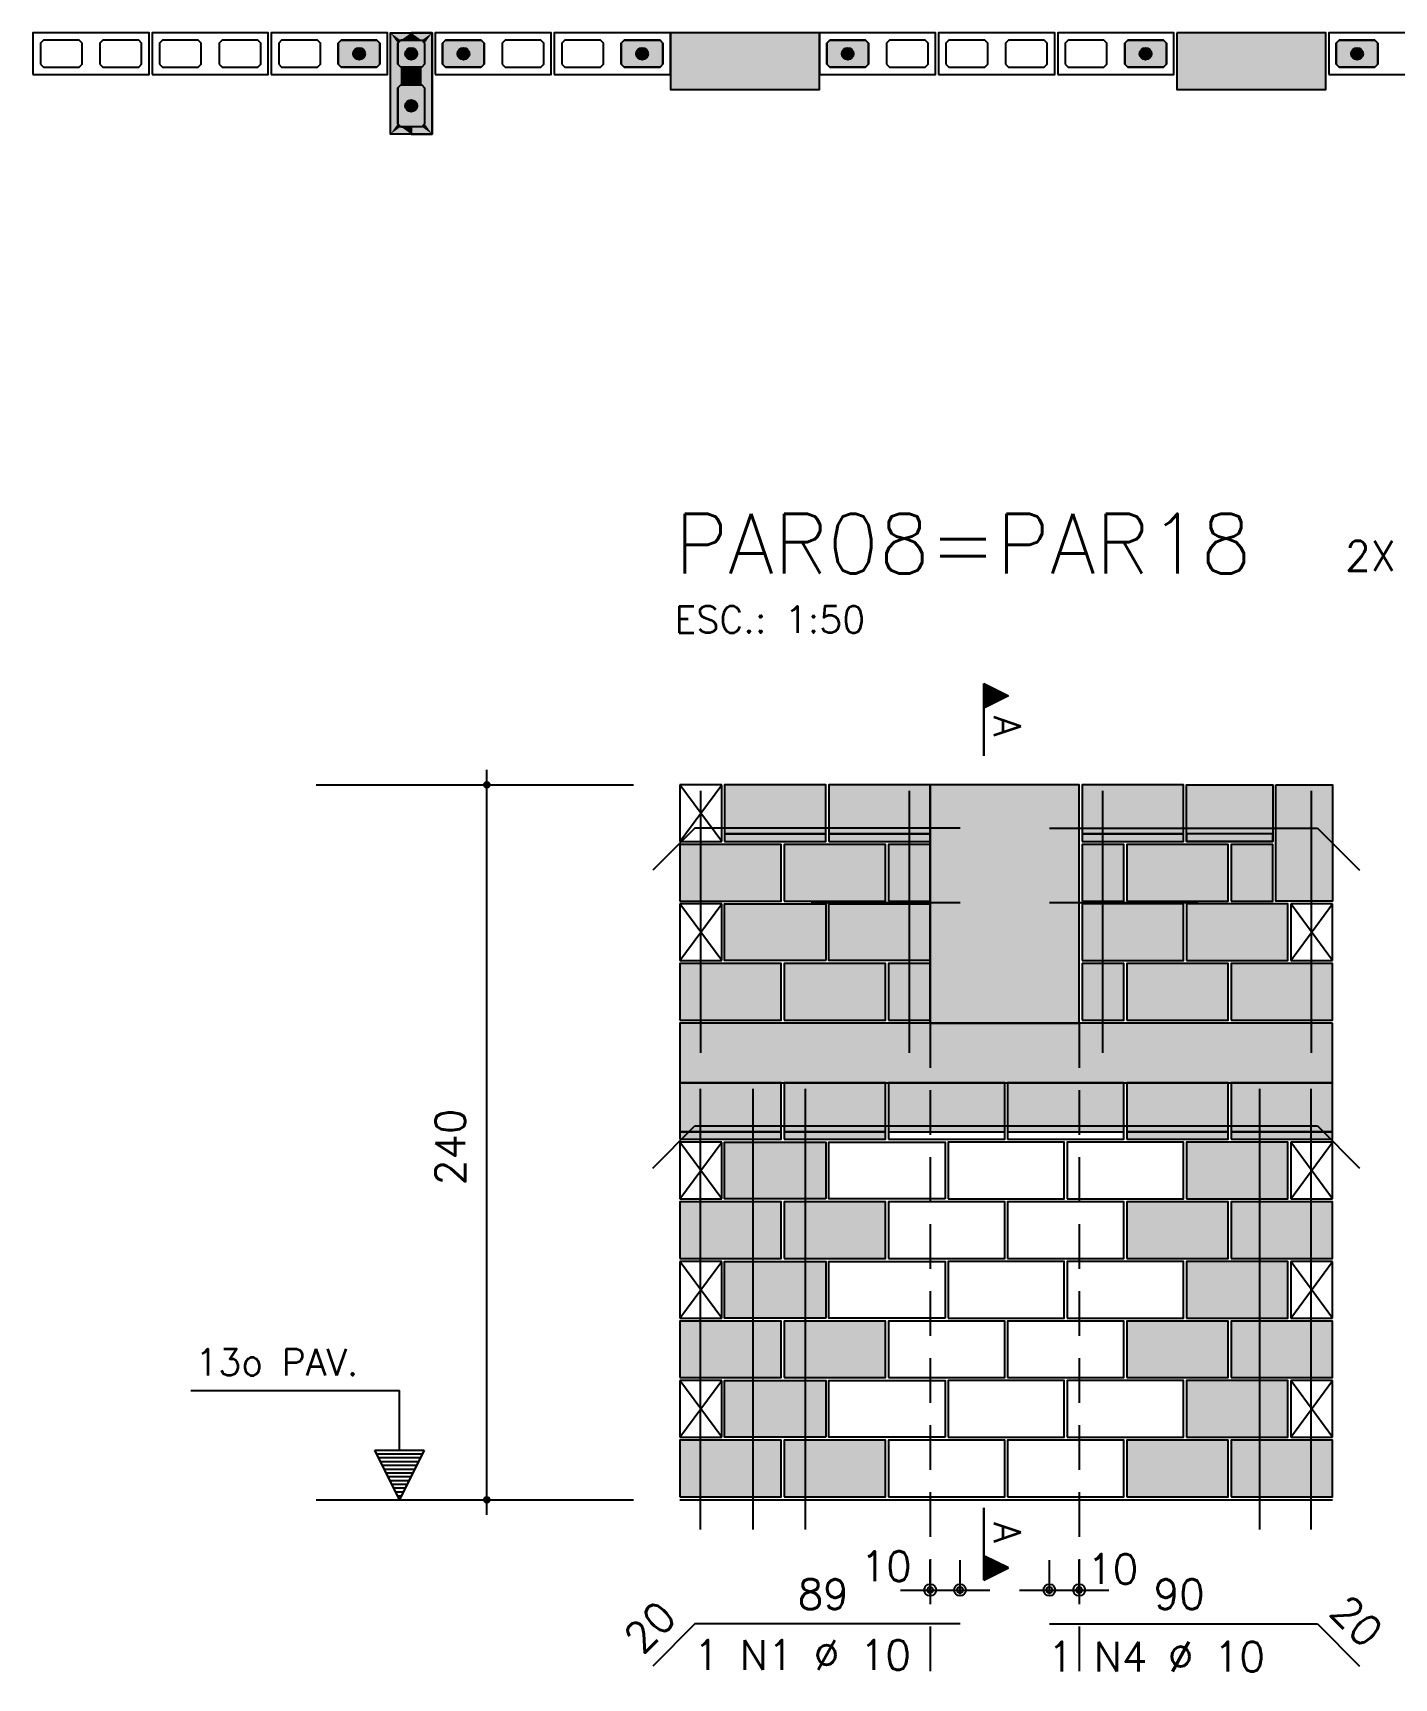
# Model space of a CAD drawing. Extents: x -1 to 122, y -1 to 61.
# Drawn here: x 45.57 to 54.71, y 30.89 to 41.94 of the extents above; entities that cross this region are included whole.
import ezdxf

# ---------------------------------------------------------------- set-up
doc = ezdxf.new("R2010")
doc.units = 0
doc.header["$MEASUREMENT"] = 0
doc.linetypes.add('ESTILO_TQS_0001', pattern=[0.45, 0.3, -0.15])
for name, color, linetype in [('PENA_01', 1, 'CONTINUOUS'), ('PENA_02', 2, 'CONTINUOUS'), ('PENA_03', 3, 'CONTINUOUS'), ('PENA_05', 5, 'CONTINUOUS'), ('PENA_06', 6, 'CONTINUOUS'), ('PENA_09', 254, 'CONTINUOUS'), ('PENA_11', 252, 'CONTINUOUS'), ('PENA_21', 100, 'CONTINUOUS'), ('PENA_27', 21, 'CONTINUOUS'), ('PENA_28', 135, 'CONTINUOUS')]:
    doc.layers.add(name, color=color, linetype=linetype)
doc.styles.get("Standard").update_dxf_attribs({"font": 'ROMANS.SHX'})

msp = doc.modelspace()

# ---------------------------------------------------------------- linework, layer by layer
at = {"layer": 'PENA_01', "linetype": 'Continuous'}
for p, q in [((47.476, 36.887), (49.607, 36.887)), ((50.219, 36.557), (50.899, 36.557)), ((50.919, 36.557), (51.599, 36.557)), ((52.619, 36.557), (53.299, 36.557)), ((49.919, 34.557), (50.599, 34.557)), ((50.619, 34.557), (51.299, 34.557)), ((51.319, 34.557), (52.099, 34.557)), ((52.119, 34.557), (52.899, 34.557)), ((52.919, 34.557), (53.599, 34.557)), ((53.619, 34.557), (54.299, 34.557)), ((47.476, 32.087), (49.607, 32.087)), ((51.599, 31.453), (51.599, 31.681)), ((51.799, 31.453), (51.799, 31.681)), ((52.399, 31.453), (52.399, 31.681)), ((52.599, 31.453), (52.599, 31.681)), ((51.399, 31.481), (51.999, 31.481)), ((52.199, 31.481), (52.799, 31.481))]:
    msp.add_line(p, q, dxfattribs=at)
at = {"layer": 'PENA_01', "linetype": 'ESTILO_TQS_0001'}
for p, q in [((51.599, 35.287), (51.599, 30.137)), ((52.599, 35.287), (52.599, 30.137))]:
    msp.add_line(p, q, dxfattribs=at)
at = {"layer": 'PENA_01', "linetype": 'Continuous'}
for points in [[(45.625, 41.726), (45.645, 41.706), (45.885, 41.706), (45.905, 41.726), (45.905, 41.866), (45.885, 41.886), (45.645, 41.886), (45.625, 41.866), (45.625, 41.726)], [(46.025, 41.726), (46.045, 41.706), (46.285, 41.706), (46.305, 41.726), (46.305, 41.866), (46.285, 41.886), (46.045, 41.886), (46.025, 41.866), (46.025, 41.726)], [(46.425, 41.726), (46.445, 41.706), (46.685, 41.706), (46.705, 41.726), (46.705, 41.866), (46.685, 41.886), (46.445, 41.886), (46.425, 41.866), (46.425, 41.726)], [(46.825, 41.726), (46.845, 41.706), (47.085, 41.706), (47.105, 41.726), (47.105, 41.866), (47.085, 41.886), (46.845, 41.886), (46.825, 41.866), (46.825, 41.726)], [(47.225, 41.726), (47.245, 41.706), (47.485, 41.706), (47.505, 41.726), (47.505, 41.866), (47.485, 41.886), (47.245, 41.886), (47.225, 41.866), (47.225, 41.726)], [(47.625, 41.726), (47.645, 41.706), (47.885, 41.706), (47.905, 41.726), (47.905, 41.866), (47.885, 41.886), (47.645, 41.886), (47.625, 41.866), (47.625, 41.726)], [(48.205, 41.866), (48.205, 41.726), (48.185, 41.706), (48.045, 41.706), (48.025, 41.726), (48.025, 41.866), (48.045, 41.886), (48.185, 41.886), (48.205, 41.866)], [(48.325, 41.726), (48.345, 41.706), (48.585, 41.706), (48.605, 41.726), (48.605, 41.866), (48.585, 41.886), (48.345, 41.886), (48.325, 41.866), (48.325, 41.726)], [(48.725, 41.726), (48.745, 41.706), (48.985, 41.706), (49.005, 41.726), (49.005, 41.866), (48.985, 41.886), (48.745, 41.886), (48.725, 41.866), (48.725, 41.726)], [(49.125, 41.726), (49.145, 41.706), (49.385, 41.706), (49.405, 41.726), (49.405, 41.866), (49.385, 41.886), (49.145, 41.886), (49.125, 41.866), (49.125, 41.726)], [(49.525, 41.726), (49.545, 41.706), (49.785, 41.706), (49.805, 41.726), (49.805, 41.866), (49.785, 41.886), (49.545, 41.886), (49.525, 41.866), (49.525, 41.726)], [(50.905, 41.726), (50.925, 41.706), (51.165, 41.706), (51.185, 41.726), (51.185, 41.866), (51.165, 41.886), (50.925, 41.886), (50.905, 41.866), (50.905, 41.726)], [(51.305, 41.726), (51.325, 41.706), (51.565, 41.706), (51.585, 41.726), (51.585, 41.866), (51.565, 41.886), (51.325, 41.886), (51.305, 41.866), (51.305, 41.726)], [(51.705, 41.726), (51.725, 41.706), (51.965, 41.706), (51.985, 41.726), (51.985, 41.866), (51.965, 41.886), (51.725, 41.886), (51.705, 41.866), (51.705, 41.726)], [(52.105, 41.726), (52.125, 41.706), (52.365, 41.706), (52.385, 41.726), (52.385, 41.866), (52.365, 41.886), (52.125, 41.886), (52.105, 41.866), (52.105, 41.726)], [(52.505, 41.726), (52.525, 41.706), (52.765, 41.706), (52.785, 41.726), (52.785, 41.866), (52.765, 41.886), (52.525, 41.886), (52.505, 41.866), (52.505, 41.726)], [(52.905, 41.726), (52.925, 41.706), (53.165, 41.706), (53.185, 41.726), (53.185, 41.866), (53.165, 41.886), (52.925, 41.886), (52.905, 41.866), (52.905, 41.726)], [(54.325, 41.726), (54.345, 41.706), (54.585, 41.706), (54.605, 41.726), (54.605, 41.866), (54.585, 41.886), (54.345, 41.886), (54.325, 41.866), (54.325, 41.726)], [(48.205, 41.566), (48.205, 41.326), (48.185, 41.306), (48.045, 41.306), (48.025, 41.326), (48.025, 41.566), (48.045, 41.586), (48.185, 41.586), (48.205, 41.566)]]:
    msp.add_lwpolyline(points, dxfattribs=at)
at = {"layer": 'PENA_02', "linetype": 'Continuous'}
for p, q in [((50.199, 36.887), (49.919, 36.887)), ((49.919, 36.887), (49.919, 36.507)), ((50.199, 36.507), (50.199, 36.887)), ((51.599, 35.287), (51.599, 36.887)), ((52.599, 35.287), (52.599, 36.887)), ((49.919, 36.507), (50.199, 36.507)), ((50.199, 36.087), (49.919, 36.087)), ((49.919, 36.087), (49.919, 35.707)), ((50.199, 35.707), (50.199, 36.087)), ((54.299, 36.087), (54.019, 36.087)), ((54.019, 36.087), (54.019, 35.707)), ((54.299, 35.707), (54.299, 36.087)), ((49.919, 35.707), (50.199, 35.707)), ((54.019, 35.707), (54.299, 35.707)), ((50.199, 34.487), (49.919, 34.487)), ((49.919, 34.487), (49.919, 34.107)), ((50.199, 34.107), (50.199, 34.487)), ((54.299, 34.487), (54.019, 34.487)), ((54.019, 34.487), (54.019, 34.107)), ((54.299, 34.107), (54.299, 34.487)), ((49.919, 34.107), (50.199, 34.107)), ((54.019, 34.107), (54.299, 34.107)), ((50.199, 33.687), (49.919, 33.687)), ((49.919, 33.687), (49.919, 33.307)), ((50.199, 33.307), (50.199, 33.687)), ((54.299, 33.687), (54.019, 33.687)), ((54.019, 33.687), (54.019, 33.307)), ((54.299, 33.307), (54.299, 33.687)), ((49.919, 33.307), (50.199, 33.307)), ((54.019, 33.307), (54.299, 33.307)), ((50.199, 32.887), (49.919, 32.887)), ((49.919, 32.887), (49.919, 32.507)), ((50.199, 32.507), (50.199, 32.887)), ((54.299, 32.887), (54.019, 32.887)), ((54.019, 32.887), (54.019, 32.507)), ((54.299, 32.507), (54.299, 32.887)), ((49.919, 32.507), (50.199, 32.507)), ((54.019, 32.507), (54.299, 32.507)), ((49.919, 32.087), (54.299, 32.087))]:
    msp.add_line(p, q, dxfattribs=at)
at = {"layer": 'PENA_02', "linetype": 'ESTILO_TQS_0001'}
msp.add_line((53.899, 36.557), (53.319, 36.557), dxfattribs=at)
at = {"layer": 'PENA_02', "linetype": 'Continuous'}
for points in [[(45.575, 41.656), (46.355, 41.656), (46.355, 41.936), (45.575, 41.936), (45.575, 41.656)], [(46.375, 41.656), (47.155, 41.656), (47.155, 41.936), (46.375, 41.936), (46.375, 41.656)], [(47.175, 41.656), (47.955, 41.656), (47.955, 41.936), (47.175, 41.936), (47.175, 41.656)], [(48.255, 41.936), (48.255, 41.256), (47.975, 41.256), (47.975, 41.936), (48.255, 41.936)], [(48.275, 41.656), (49.055, 41.656), (49.055, 41.936), (48.275, 41.936), (48.275, 41.656)], [(49.075, 41.656), (49.855, 41.656), (49.855, 41.936), (49.075, 41.936), (49.075, 41.656)], [(49.855, 41.936), (49.855, 41.556), (50.855, 41.556), (50.855, 41.936), (49.855, 41.936)], [(50.855, 41.656), (51.635, 41.656), (51.635, 41.936), (50.855, 41.936), (50.855, 41.656)], [(51.655, 41.656), (52.435, 41.656), (52.435, 41.936), (51.655, 41.936), (51.655, 41.656)], [(52.455, 41.656), (53.235, 41.656), (53.235, 41.936), (52.455, 41.936), (52.455, 41.656)], [(53.255, 41.936), (53.255, 41.556), (54.255, 41.556), (54.255, 41.936), (53.255, 41.936)], [(54.275, 41.656), (55.055, 41.656), (55.055, 41.936), (54.275, 41.936), (54.275, 41.656)], [(50.219, 36.507), (50.899, 36.507), (50.899, 36.887), (50.219, 36.887), (50.219, 36.507)], [(50.919, 36.507), (51.599, 36.507), (51.599, 36.887), (50.919, 36.887), (50.919, 36.507)], [(51.599, 36.887), (51.599, 35.287), (52.599, 35.287), (52.599, 36.887), (51.599, 36.887)], [(52.619, 36.507), (53.299, 36.507), (53.299, 36.887), (52.619, 36.887), (52.619, 36.507)], [(53.899, 36.507), (53.319, 36.507), (53.319, 36.887), (53.899, 36.887), (53.899, 36.507)], [(53.919, 36.887), (54.299, 36.887), (54.299, 36.107), (53.919, 36.107), (53.919, 36.887)], [(49.919, 36.107), (50.599, 36.107), (50.599, 36.487), (49.919, 36.487), (49.919, 36.107)], [(50.619, 36.107), (51.299, 36.107), (51.299, 36.487), (50.619, 36.487), (50.619, 36.107)], [(51.319, 36.107), (51.599, 36.107), (51.599, 36.487), (51.319, 36.487), (51.319, 36.107)], [(52.619, 36.107), (52.899, 36.107), (52.899, 36.487), (52.619, 36.487), (52.619, 36.107)], [(52.919, 36.107), (53.599, 36.107), (53.599, 36.487), (52.919, 36.487), (52.919, 36.107)], [(53.619, 36.107), (53.899, 36.107), (53.899, 36.487), (53.619, 36.487), (53.619, 36.107)], [(50.899, 35.707), (50.219, 35.707), (50.219, 36.087), (50.899, 36.087), (50.899, 35.707)], [(51.599, 35.707), (50.919, 35.707), (50.919, 36.087), (51.599, 36.087), (51.599, 35.707)], [(52.619, 35.707), (53.299, 35.707), (53.299, 36.087), (52.619, 36.087), (52.619, 35.707)], [(53.319, 35.707), (53.999, 35.707), (53.999, 36.087), (53.319, 36.087), (53.319, 35.707)], [(49.919, 35.307), (50.599, 35.307), (50.599, 35.687), (49.919, 35.687), (49.919, 35.307)], [(50.619, 35.307), (51.299, 35.307), (51.299, 35.687), (50.619, 35.687), (50.619, 35.307)], [(51.319, 35.307), (51.599, 35.307), (51.599, 35.687), (51.319, 35.687), (51.319, 35.307)], [(52.619, 35.307), (52.899, 35.307), (52.899, 35.687), (52.619, 35.687), (52.619, 35.307)], [(52.919, 35.307), (53.599, 35.307), (53.599, 35.687), (52.919, 35.687), (52.919, 35.307)], [(53.619, 35.307), (54.299, 35.307), (54.299, 35.687), (53.619, 35.687), (53.619, 35.307)], [(54.299, 35.287), (49.919, 35.287), (49.919, 34.887), (54.299, 34.887), (54.299, 35.287)], [(49.919, 34.507), (50.599, 34.507), (50.599, 34.887), (49.919, 34.887), (49.919, 34.507)], [(50.619, 34.507), (51.299, 34.507), (51.299, 34.887), (50.619, 34.887), (50.619, 34.507)], [(51.319, 34.507), (52.099, 34.507), (52.099, 34.887), (51.319, 34.887), (51.319, 34.507)], [(52.119, 34.507), (52.899, 34.507), (52.899, 34.887), (52.119, 34.887), (52.119, 34.507)], [(52.919, 34.507), (53.599, 34.507), (53.599, 34.887), (52.919, 34.887), (52.919, 34.507)], [(53.619, 34.507), (54.299, 34.507), (54.299, 34.887), (53.619, 34.887), (53.619, 34.507)], [(50.899, 34.107), (50.219, 34.107), (50.219, 34.487), (50.899, 34.487), (50.899, 34.107)], [(51.699, 34.107), (50.919, 34.107), (50.919, 34.487), (51.699, 34.487), (51.699, 34.107)], [(51.719, 34.107), (52.499, 34.107), (52.499, 34.487), (51.719, 34.487), (51.719, 34.107)], [(52.519, 34.107), (53.299, 34.107), (53.299, 34.487), (52.519, 34.487), (52.519, 34.107)], [(53.319, 34.107), (53.999, 34.107), (53.999, 34.487), (53.319, 34.487), (53.319, 34.107)], [(49.919, 33.707), (50.599, 33.707), (50.599, 34.087), (49.919, 34.087), (49.919, 33.707)], [(50.619, 33.707), (51.299, 33.707), (51.299, 34.087), (50.619, 34.087), (50.619, 33.707)], [(51.319, 33.707), (52.099, 33.707), (52.099, 34.087), (51.319, 34.087), (51.319, 33.707)], [(52.119, 33.707), (52.899, 33.707), (52.899, 34.087), (52.119, 34.087), (52.119, 33.707)], [(52.919, 33.707), (53.599, 33.707), (53.599, 34.087), (52.919, 34.087), (52.919, 33.707)], [(53.619, 33.707), (54.299, 33.707), (54.299, 34.087), (53.619, 34.087), (53.619, 33.707)], [(50.899, 33.307), (50.219, 33.307), (50.219, 33.687), (50.899, 33.687), (50.899, 33.307)], [(51.699, 33.307), (50.919, 33.307), (50.919, 33.687), (51.699, 33.687), (51.699, 33.307)], [(51.719, 33.307), (52.499, 33.307), (52.499, 33.687), (51.719, 33.687), (51.719, 33.307)], [(52.519, 33.307), (53.299, 33.307), (53.299, 33.687), (52.519, 33.687), (52.519, 33.307)], [(53.319, 33.307), (53.999, 33.307), (53.999, 33.687), (53.319, 33.687), (53.319, 33.307)], [(49.919, 32.907), (50.599, 32.907), (50.599, 33.287), (49.919, 33.287), (49.919, 32.907)], [(50.619, 32.907), (51.299, 32.907), (51.299, 33.287), (50.619, 33.287), (50.619, 32.907)], [(51.319, 32.907), (52.099, 32.907), (52.099, 33.287), (51.319, 33.287), (51.319, 32.907)], [(52.119, 32.907), (52.899, 32.907), (52.899, 33.287), (52.119, 33.287), (52.119, 32.907)], [(52.919, 32.907), (53.599, 32.907), (53.599, 33.287), (52.919, 33.287), (52.919, 32.907)], [(53.619, 32.907), (54.299, 32.907), (54.299, 33.287), (53.619, 33.287), (53.619, 32.907)], [(50.899, 32.507), (50.219, 32.507), (50.219, 32.887), (50.899, 32.887), (50.899, 32.507)], [(51.699, 32.507), (50.919, 32.507), (50.919, 32.887), (51.699, 32.887), (51.699, 32.507)], [(51.719, 32.507), (52.499, 32.507), (52.499, 32.887), (51.719, 32.887), (51.719, 32.507)], [(52.519, 32.507), (53.299, 32.507), (53.299, 32.887), (52.519, 32.887), (52.519, 32.507)], [(53.319, 32.507), (53.999, 32.507), (53.999, 32.887), (53.319, 32.887), (53.319, 32.507)], [(49.919, 32.107), (50.599, 32.107), (50.599, 32.487), (49.919, 32.487), (49.919, 32.107)], [(50.619, 32.107), (51.299, 32.107), (51.299, 32.487), (50.619, 32.487), (50.619, 32.107)], [(51.319, 32.107), (52.099, 32.107), (52.099, 32.487), (51.319, 32.487), (51.319, 32.107)], [(52.119, 32.107), (52.899, 32.107), (52.899, 32.487), (52.119, 32.487), (52.119, 32.107)], [(52.919, 32.107), (53.599, 32.107), (53.599, 32.487), (52.919, 32.487), (52.919, 32.107)], [(53.619, 32.107), (54.299, 32.107), (54.299, 32.487), (53.619, 32.487), (53.619, 32.107)]]:
    msp.add_lwpolyline(points, dxfattribs=at)
for centre, radius in [((48.622, 36.887), 0.02), ((48.622, 36.887), 0.01), ((48.622, 32.087), 0.02), ((48.622, 32.087), 0.01), ((51.599, 31.481), 0.04), ((51.599, 31.481), 0.02), ((51.799, 31.481), 0.04), ((51.799, 31.481), 0.02), ((52.399, 31.481), 0.04), ((52.399, 31.481), 0.02), ((52.599, 31.481), 0.04), ((52.599, 31.481), 0.02)]:
    msp.add_circle(centre, radius, dxfattribs=at)
at = {"layer": 'PENA_03', "linetype": 'Continuous'}
for p, q in [((51.959, 37.081), (51.959, 37.567)), ((51.959, 37.567), (52.125, 37.484)), ((51.96, 37.566), (51.96, 37.402)), ((51.96, 37.566), (52.124, 37.484)), ((51.972, 37.561), (51.972, 37.408)), ((52.124, 37.484), (51.96, 37.402)), ((52.125, 37.484), (51.96, 37.402)), ((51.985, 37.554), (51.985, 37.414)), ((51.998, 37.548), (51.998, 37.42)), ((52.011, 37.542), (52.011, 37.427)), ((52.023, 37.535), (52.023, 37.433)), ((52.036, 37.529), (52.036, 37.44)), ((52.049, 37.523), (52.049, 37.446)), ((52.062, 37.516), (52.062, 37.452)), ((52.074, 37.51), (52.074, 37.459)), ((52.087, 37.503), (52.087, 37.465)), ((52.1, 37.497), (52.1, 37.472)), ((52.113, 37.491), (52.113, 37.478)), ((51.96, 37.402), (51.96, 37.081)), ((48.622, 31.986), (48.622, 36.987)), ((49.919, 36.507), (50.199, 36.887)), ((50.199, 36.507), (49.919, 36.887)), ((49.919, 35.707), (50.199, 36.087)), ((50.199, 35.707), (49.919, 36.087)), ((54.019, 35.707), (54.299, 36.087)), ((54.299, 35.707), (54.019, 36.087)), ((49.919, 34.107), (50.199, 34.487)), ((50.199, 34.107), (49.919, 34.487)), ((54.019, 34.107), (54.299, 34.487)), ((54.299, 34.107), (54.019, 34.487)), ((49.919, 33.307), (50.199, 33.687)), ((50.199, 33.307), (49.919, 33.687)), ((54.019, 33.307), (54.299, 33.687)), ((54.299, 33.307), (54.019, 33.687)), ((48.035, 32.819), (46.635, 32.819)), ((48.035, 32.419), (48.035, 32.819)), ((48.037, 32.419), (48.037, 32.82)), ((49.919, 32.507), (50.199, 32.887)), ((50.199, 32.507), (49.919, 32.887)), ((54.019, 32.507), (54.299, 32.887)), ((54.299, 32.507), (54.019, 32.887)), ((48.036, 32.087), (47.87, 32.419)), ((47.87, 32.419), (48.035, 32.419)), ((48.036, 32.09), (47.872, 32.417)), ((48.2, 32.417), (47.872, 32.417)), ((48.189, 32.393), (47.883, 32.393)), ((48.176, 32.368), (47.895, 32.368)), ((48.202, 32.419), (48.036, 32.087)), ((48.2, 32.417), (48.036, 32.09)), ((48.037, 32.419), (48.202, 32.419)), ((48.163, 32.342), (47.908, 32.342)), ((48.151, 32.317), (47.921, 32.317)), ((48.138, 32.291), (47.934, 32.291)), ((48.125, 32.266), (47.946, 32.266)), ((48.112, 32.24), (47.959, 32.24)), ((48.1, 32.215), (47.972, 32.215)), ((48.087, 32.189), (47.985, 32.189)), ((48.074, 32.164), (47.998, 32.164)), ((48.061, 32.138), (48.01, 32.138)), ((48.049, 32.112), (48.023, 32.112)), ((51.959, 32.032), (51.959, 31.546)), ((51.96, 31.711), (51.96, 32.032)), ((51.96, 31.547), (51.96, 31.711)), ((52.124, 31.629), (51.96, 31.711)), ((52.125, 31.629), (51.96, 31.711)), ((51.972, 31.552), (51.972, 31.705)), ((51.959, 31.546), (52.125, 31.629)), ((51.96, 31.547), (52.124, 31.629)), ((51.985, 31.559), (51.985, 31.699)), ((51.998, 31.565), (51.998, 31.693)), ((52.011, 31.571), (52.011, 31.686)), ((52.023, 31.578), (52.023, 31.68)), ((52.036, 31.584), (52.036, 31.674)), ((52.049, 31.591), (52.049, 31.667)), ((52.062, 31.597), (52.062, 31.661)), ((52.074, 31.603), (52.074, 31.654)), ((52.087, 31.61), (52.087, 31.648)), ((52.1, 31.616), (52.1, 31.642)), ((52.113, 31.622), (52.113, 31.635)), ((51.599, 31.253), (51.599, 31.253)), ((51.799, 31.253), (51.799, 31.253)), ((52.399, 31.253), (52.399, 31.253)), ((52.599, 31.253), (52.599, 31.253))]:
    msp.add_line(p, q, dxfattribs=at)
for points in [[(47.905, 41.726), (47.885, 41.706), (47.645, 41.706), (47.625, 41.726), (47.625, 41.866), (47.645, 41.886), (47.885, 41.886), (47.905, 41.866), (47.905, 41.726)], [(48.185, 41.886), (48.205, 41.866), (48.205, 41.726), (48.185, 41.706), (48.045, 41.706), (48.025, 41.726), (48.025, 41.866), (48.045, 41.886), (48.185, 41.886)], [(48.605, 41.726), (48.585, 41.706), (48.345, 41.706), (48.325, 41.726), (48.325, 41.866), (48.345, 41.886), (48.585, 41.886), (48.605, 41.866), (48.605, 41.726)], [(49.805, 41.726), (49.785, 41.706), (49.545, 41.706), (49.525, 41.726), (49.525, 41.866), (49.545, 41.886), (49.785, 41.886), (49.805, 41.866), (49.805, 41.726)], [(51.185, 41.726), (51.165, 41.706), (50.925, 41.706), (50.905, 41.726), (50.905, 41.866), (50.925, 41.886), (51.165, 41.886), (51.185, 41.866), (51.185, 41.726)], [(53.185, 41.726), (53.165, 41.706), (52.925, 41.706), (52.905, 41.726), (52.905, 41.866), (52.925, 41.886), (53.165, 41.886), (53.185, 41.866), (53.185, 41.726)], [(54.605, 41.726), (54.585, 41.706), (54.345, 41.706), (54.325, 41.726), (54.325, 41.866), (54.345, 41.886), (54.585, 41.886), (54.605, 41.866), (54.605, 41.726)], [(48.185, 41.586), (48.205, 41.566), (48.205, 41.326), (48.185, 41.306), (48.045, 41.306), (48.025, 41.326), (48.025, 41.566), (48.045, 41.586), (48.185, 41.586)]]:
    msp.add_lwpolyline(points, dxfattribs=at)
for centre in [(47.765, 41.796), (48.115, 41.796), (48.465, 41.796), (49.665, 41.796), (51.045, 41.796), (53.045, 41.796), (54.465, 41.796), (48.115, 41.446)]:
    msp.add_circle(centre, 0.04, dxfattribs=at)
for points in [[(47.805, 41.796), (47.745, 41.83), (47.727, 41.809)], [(47.805, 41.796), (47.727, 41.809), (47.727, 41.782)], [(47.805, 41.796), (47.727, 41.782), (47.745, 41.761)], [(47.805, 41.796), (47.772, 41.835), (47.745, 41.83)], [(47.805, 41.796), (47.745, 41.761), (47.772, 41.756)], [(47.805, 41.796), (47.796, 41.821), (47.772, 41.835)], [(47.805, 41.796), (47.772, 41.756), (47.796, 41.77)], [(47.805, 41.796), (47.796, 41.77), (47.805, 41.796)], [(48.155, 41.796), (48.095, 41.83), (48.077, 41.809)], [(48.155, 41.796), (48.077, 41.809), (48.077, 41.782)], [(48.155, 41.796), (48.077, 41.782), (48.095, 41.761)], [(48.155, 41.796), (48.122, 41.835), (48.095, 41.83)], [(48.155, 41.796), (48.095, 41.761), (48.122, 41.756)], [(48.155, 41.796), (48.146, 41.821), (48.122, 41.835)], [(48.155, 41.796), (48.122, 41.756), (48.146, 41.77)], [(48.155, 41.796), (48.146, 41.77), (48.155, 41.796)], [(48.505, 41.796), (48.445, 41.83), (48.427, 41.809)], [(48.505, 41.796), (48.427, 41.809), (48.427, 41.782)], [(48.505, 41.796), (48.427, 41.782), (48.445, 41.761)], [(48.505, 41.796), (48.472, 41.835), (48.445, 41.83)], [(48.505, 41.796), (48.445, 41.761), (48.472, 41.756)], [(48.505, 41.796), (48.496, 41.821), (48.472, 41.835)], [(48.505, 41.796), (48.472, 41.756), (48.496, 41.77)], [(48.505, 41.796), (48.496, 41.77), (48.505, 41.796)], [(49.705, 41.796), (49.645, 41.83), (49.627, 41.809)], [(49.705, 41.796), (49.627, 41.809), (49.627, 41.782)], [(49.705, 41.796), (49.627, 41.782), (49.645, 41.761)], [(49.705, 41.796), (49.672, 41.835), (49.645, 41.83)], [(49.705, 41.796), (49.645, 41.761), (49.672, 41.756)], [(49.705, 41.796), (49.696, 41.821), (49.672, 41.835)], [(49.705, 41.796), (49.672, 41.756), (49.696, 41.77)], [(49.705, 41.796), (49.696, 41.77), (49.705, 41.796)], [(51.085, 41.796), (51.025, 41.83), (51.007, 41.809)], [(51.085, 41.796), (51.007, 41.809), (51.007, 41.782)], [(51.085, 41.796), (51.007, 41.782), (51.025, 41.761)], [(51.085, 41.796), (51.052, 41.835), (51.025, 41.83)], [(51.085, 41.796), (51.025, 41.761), (51.052, 41.756)], [(51.085, 41.796), (51.076, 41.821), (51.052, 41.835)], [(51.085, 41.796), (51.052, 41.756), (51.076, 41.77)], [(51.085, 41.796), (51.076, 41.77), (51.085, 41.796)], [(53.085, 41.796), (53.025, 41.83), (53.007, 41.809)], [(53.085, 41.796), (53.007, 41.809), (53.007, 41.782)], [(53.085, 41.796), (53.007, 41.782), (53.025, 41.761)], [(53.085, 41.796), (53.052, 41.835), (53.025, 41.83)], [(53.085, 41.796), (53.025, 41.761), (53.052, 41.756)], [(53.085, 41.796), (53.076, 41.821), (53.052, 41.835)], [(53.085, 41.796), (53.052, 41.756), (53.076, 41.77)], [(53.085, 41.796), (53.076, 41.77), (53.085, 41.796)], [(54.505, 41.796), (54.445, 41.83), (54.427, 41.809)], [(54.505, 41.796), (54.427, 41.809), (54.427, 41.782)], [(54.505, 41.796), (54.427, 41.782), (54.445, 41.761)], [(54.505, 41.796), (54.472, 41.835), (54.445, 41.83)], [(54.505, 41.796), (54.445, 41.761), (54.472, 41.756)], [(54.505, 41.796), (54.496, 41.821), (54.472, 41.835)], [(54.505, 41.796), (54.472, 41.756), (54.496, 41.77)], [(54.505, 41.796), (54.496, 41.77), (54.505, 41.796)], [(48.155, 41.446), (48.095, 41.48), (48.077, 41.459)], [(48.155, 41.446), (48.077, 41.459), (48.077, 41.432)], [(48.155, 41.446), (48.077, 41.432), (48.095, 41.411)], [(48.155, 41.446), (48.122, 41.485), (48.095, 41.48)], [(48.155, 41.446), (48.095, 41.411), (48.122, 41.406)], [(48.155, 41.446), (48.146, 41.471), (48.122, 41.485)], [(48.155, 41.446), (48.122, 41.406), (48.146, 41.42)], [(48.155, 41.446), (48.146, 41.42), (48.155, 41.446)]]:
    msp.add_solid(points, dxfattribs=at)
at = {"layer": 'PENA_05', "linetype": 'Continuous'}
for p, q in [((50.059, 35.087), (50.059, 36.847)), ((51.459, 35.087), (51.459, 36.847)), ((52.759, 35.087), (52.759, 36.847)), ((54.159, 35.087), (54.159, 36.847)), ((50.019, 36.597), (49.736, 36.314)), ((51.799, 36.597), (50.019, 36.597)), ((52.399, 36.597), (54.199, 36.597)), ((54.199, 36.597), (54.482, 36.314)), ((50.799, 36.097), (51.799, 36.097)), ((52.399, 36.097), (53.399, 36.097)), ((49.736, 34.314), (50.019, 34.597)), ((50.019, 34.597), (54.199, 34.597)), ((54.199, 34.597), (54.482, 34.314)), ((50.019, 31.253), (49.736, 30.97)), ((51.799, 31.253), (50.019, 31.253)), ((52.399, 31.253), (54.199, 31.253)), ((54.199, 31.253), (54.482, 30.97))]:
    msp.add_line(p, q, dxfattribs=at)
for points in [[(50.054, 34.847), (50.054, 31.887)], [(50.409, 34.847), (50.409, 31.887)], [(50.759, 34.847), (50.759, 31.887)], [(53.809, 34.847), (53.809, 31.887)], [(54.154, 34.847), (54.154, 31.887)]]:
    msp.add_lwpolyline(points, dxfattribs=at)
at = {"layer": 'PENA_09', "linetype": 'Continuous'}
for points in [[(50.219, 36.557), (50.899, 36.557), (50.899, 36.887), (50.219, 36.887), (50.219, 36.557)], [(50.919, 36.557), (51.599, 36.557), (51.599, 36.887), (50.919, 36.887), (50.919, 36.557)], [(52.619, 36.557), (53.299, 36.557), (53.299, 36.887), (52.619, 36.887), (52.619, 36.557)], [(53.319, 36.887), (53.899, 36.887), (53.899, 36.557), (53.319, 36.557), (53.319, 36.887)], [(49.919, 34.557), (50.599, 34.557), (50.599, 34.887), (49.919, 34.887), (49.919, 34.557)], [(50.619, 34.557), (51.299, 34.557), (51.299, 34.887), (50.619, 34.887), (50.619, 34.557)], [(51.319, 34.557), (52.099, 34.557), (52.099, 34.887), (51.319, 34.887), (51.319, 34.557)], [(52.119, 34.557), (52.899, 34.557), (52.899, 34.887), (52.119, 34.887), (52.119, 34.557)], [(52.919, 34.557), (53.599, 34.557), (53.599, 34.887), (52.919, 34.887), (52.919, 34.557)], [(53.619, 34.557), (54.299, 34.557), (54.299, 34.887), (53.619, 34.887), (53.619, 34.557)]]:
    msp.add_lwpolyline(points, dxfattribs=at)
for points in [[(50.219, 36.557), (50.899, 36.557), (50.899, 36.887)], [(50.219, 36.557), (50.899, 36.887), (50.219, 36.887)], [(50.219, 36.557), (50.219, 36.887), (50.219, 36.557)], [(50.919, 36.557), (51.599, 36.557), (51.599, 36.887)], [(50.919, 36.557), (51.599, 36.887), (50.919, 36.887)], [(50.919, 36.557), (50.919, 36.887), (50.919, 36.557)], [(52.619, 36.557), (53.299, 36.557), (53.299, 36.887)], [(52.619, 36.557), (53.299, 36.887), (52.619, 36.887)], [(52.619, 36.557), (52.619, 36.887), (52.619, 36.557)], [(53.319, 36.887), (53.899, 36.887), (53.899, 36.557)], [(53.319, 36.887), (53.899, 36.557), (53.319, 36.557)], [(53.319, 36.887), (53.319, 36.557), (53.319, 36.887)], [(49.919, 34.557), (50.599, 34.557), (50.599, 34.887)], [(49.919, 34.557), (50.599, 34.887), (49.919, 34.887)], [(49.919, 34.557), (49.919, 34.887), (49.919, 34.557)], [(50.619, 34.557), (51.299, 34.557), (51.299, 34.887)], [(50.619, 34.557), (51.299, 34.887), (50.619, 34.887)], [(50.619, 34.557), (50.619, 34.887), (50.619, 34.557)], [(51.319, 34.557), (52.099, 34.557), (52.099, 34.887)], [(51.319, 34.557), (52.099, 34.887), (51.319, 34.887)], [(51.319, 34.557), (51.319, 34.887), (51.319, 34.557)], [(52.119, 34.557), (52.899, 34.557), (52.899, 34.887)], [(52.119, 34.557), (52.899, 34.887), (52.119, 34.887)], [(52.119, 34.557), (52.119, 34.887), (52.119, 34.557)], [(52.919, 34.557), (53.599, 34.557), (53.599, 34.887)], [(52.919, 34.557), (53.599, 34.887), (52.919, 34.887)], [(52.919, 34.557), (52.919, 34.887), (52.919, 34.557)], [(53.619, 34.557), (54.299, 34.557), (54.299, 34.887)], [(53.619, 34.557), (54.299, 34.887), (53.619, 34.887)], [(53.619, 34.557), (53.619, 34.887), (53.619, 34.557)]]:
    msp.add_solid(points, dxfattribs=at)
at = {"layer": 'PENA_11', "linetype": 'Continuous'}
for points in [[(47.905, 41.726), (47.625, 41.866), (47.645, 41.886)], [(47.905, 41.726), (47.625, 41.726), (47.625, 41.866)], [(47.905, 41.726), (47.645, 41.886), (47.885, 41.886)], [(47.905, 41.726), (47.885, 41.886), (47.905, 41.866)], [(47.905, 41.726), (47.905, 41.866), (47.905, 41.726)], [(48.185, 41.886), (48.045, 41.706), (48.025, 41.726)], [(48.185, 41.886), (48.025, 41.726), (48.025, 41.866)], [(48.185, 41.886), (48.025, 41.866), (48.045, 41.886)], [(48.185, 41.886), (48.185, 41.706), (48.045, 41.706)], [(48.185, 41.886), (48.045, 41.886), (48.185, 41.886)], [(48.185, 41.886), (48.205, 41.866), (48.205, 41.726)], [(48.185, 41.886), (48.205, 41.726), (48.185, 41.706)], [(48.605, 41.726), (48.325, 41.866), (48.345, 41.886)], [(48.605, 41.726), (48.325, 41.726), (48.325, 41.866)], [(48.605, 41.726), (48.345, 41.886), (48.585, 41.886)], [(48.605, 41.726), (48.585, 41.886), (48.605, 41.866)], [(48.605, 41.726), (48.605, 41.866), (48.605, 41.726)], [(49.805, 41.726), (49.525, 41.866), (49.545, 41.886)], [(49.805, 41.726), (49.525, 41.726), (49.525, 41.866)], [(49.805, 41.726), (49.545, 41.886), (49.785, 41.886)], [(49.805, 41.726), (49.785, 41.886), (49.805, 41.866)], [(49.805, 41.726), (49.805, 41.866), (49.805, 41.726)], [(49.855, 41.936), (49.855, 41.556), (50.855, 41.556)], [(49.855, 41.936), (50.855, 41.556), (50.855, 41.936)], [(49.855, 41.936), (50.855, 41.936), (49.855, 41.936)], [(51.185, 41.726), (50.905, 41.866), (50.925, 41.886)], [(51.185, 41.726), (50.905, 41.726), (50.905, 41.866)], [(51.185, 41.726), (50.925, 41.886), (51.165, 41.886)], [(51.185, 41.726), (51.165, 41.886), (51.185, 41.866)], [(51.185, 41.726), (51.185, 41.866), (51.185, 41.726)], [(53.185, 41.726), (52.905, 41.866), (52.925, 41.886)], [(53.185, 41.726), (52.905, 41.726), (52.905, 41.866)], [(53.185, 41.726), (52.925, 41.886), (53.165, 41.886)], [(53.185, 41.726), (53.165, 41.886), (53.185, 41.866)], [(53.185, 41.726), (53.185, 41.866), (53.185, 41.726)], [(53.255, 41.936), (53.255, 41.556), (54.255, 41.556)], [(53.255, 41.936), (54.255, 41.556), (54.255, 41.936)], [(53.255, 41.936), (54.255, 41.936), (53.255, 41.936)], [(54.605, 41.726), (54.325, 41.866), (54.345, 41.886)], [(54.605, 41.726), (54.325, 41.726), (54.325, 41.866)], [(54.605, 41.726), (54.345, 41.886), (54.585, 41.886)], [(54.605, 41.726), (54.585, 41.886), (54.605, 41.866)], [(54.605, 41.726), (54.605, 41.866), (54.605, 41.726)], [(47.905, 41.726), (47.645, 41.706), (47.625, 41.726)], [(47.905, 41.726), (47.885, 41.706), (47.645, 41.706)], [(48.605, 41.726), (48.345, 41.706), (48.325, 41.726)], [(48.605, 41.726), (48.585, 41.706), (48.345, 41.706)], [(49.805, 41.726), (49.545, 41.706), (49.525, 41.726)], [(49.805, 41.726), (49.785, 41.706), (49.545, 41.706)], [(51.185, 41.726), (50.925, 41.706), (50.905, 41.726)], [(51.185, 41.726), (51.165, 41.706), (50.925, 41.706)], [(53.185, 41.726), (52.925, 41.706), (52.905, 41.726)], [(53.185, 41.726), (53.165, 41.706), (52.925, 41.706)], [(54.605, 41.726), (54.345, 41.706), (54.325, 41.726)], [(54.605, 41.726), (54.585, 41.706), (54.345, 41.706)], [(48.185, 41.586), (48.045, 41.306), (48.025, 41.326)], [(48.185, 41.586), (48.025, 41.326), (48.025, 41.566)], [(48.185, 41.586), (48.025, 41.566), (48.045, 41.586)], [(48.185, 41.586), (48.185, 41.306), (48.045, 41.306)], [(48.185, 41.586), (48.045, 41.586), (48.185, 41.586)], [(48.185, 41.586), (48.205, 41.566), (48.205, 41.326)], [(48.185, 41.586), (48.205, 41.326), (48.185, 41.306)], [(51.599, 36.887), (51.599, 35.287), (52.599, 35.287)], [(51.599, 36.887), (52.599, 35.287), (52.599, 36.887)], [(51.599, 36.887), (52.599, 36.887), (51.599, 36.887)], [(53.919, 36.887), (54.299, 36.887), (54.299, 36.107)], [(53.919, 36.887), (54.299, 36.107), (53.919, 36.107)], [(53.919, 36.887), (53.919, 36.107), (53.919, 36.887)], [(54.299, 35.287), (49.919, 35.287), (49.919, 34.887)], [(54.299, 35.287), (49.919, 34.887), (54.299, 34.887)], [(54.299, 35.287), (54.299, 34.887), (54.299, 35.287)]]:
    msp.add_solid(points, dxfattribs=at)
at = {"layer": 'PENA_21', "linetype": 'Continuous'}
for points in [[(48.115, 41.936), (48.115, 41.886), (48.045, 41.886), (48.025, 41.866), (48.025, 41.726), (48.045, 41.706), (48.115, 41.706), (48.115, 41.586), (48.045, 41.586), (48.025, 41.566), (48.025, 41.326), (48.045, 41.306), (48.115, 41.306), (48.115, 41.256), (47.975, 41.256), (47.975, 41.936), (48.115, 41.936)], [(48.115, 41.936), (48.115, 41.886), (48.185, 41.886), (48.205, 41.866), (48.205, 41.726), (48.185, 41.706), (48.115, 41.706), (48.115, 41.586), (48.185, 41.586), (48.205, 41.566), (48.205, 41.326), (48.185, 41.306), (48.115, 41.306), (48.115, 41.256), (48.255, 41.256), (48.255, 41.936), (48.115, 41.936)], [(49.919, 36.107), (50.599, 36.107), (50.599, 36.487), (49.919, 36.487), (49.919, 36.107)], [(50.219, 36.507), (50.899, 36.507), (50.899, 36.557), (50.219, 36.557), (50.219, 36.507)], [(50.619, 36.107), (51.299, 36.107), (51.299, 36.487), (50.619, 36.487), (50.619, 36.107)], [(50.919, 36.507), (51.599, 36.507), (51.599, 36.557), (50.919, 36.557), (50.919, 36.507)], [(52.619, 36.507), (53.299, 36.507), (53.299, 36.557), (52.619, 36.557), (52.619, 36.507)], [(52.919, 36.107), (53.599, 36.107), (53.599, 36.487), (52.919, 36.487), (52.919, 36.107)], [(50.899, 35.707), (50.219, 35.707), (50.219, 36.087), (50.899, 36.087), (50.899, 35.707)], [(51.599, 35.707), (50.919, 35.707), (50.919, 36.087), (51.599, 36.087), (51.599, 35.707)], [(52.619, 35.707), (53.299, 35.707), (53.299, 36.087), (52.619, 36.087), (52.619, 35.707)], [(53.319, 35.707), (53.999, 35.707), (53.999, 36.087), (53.319, 36.087), (53.319, 35.707)], [(49.919, 35.307), (50.599, 35.307), (50.599, 35.687), (49.919, 35.687), (49.919, 35.307)], [(50.619, 35.307), (51.299, 35.307), (51.299, 35.687), (50.619, 35.687), (50.619, 35.307)], [(52.919, 35.307), (53.599, 35.307), (53.599, 35.687), (52.919, 35.687), (52.919, 35.307)], [(53.619, 35.307), (54.299, 35.307), (54.299, 35.687), (53.619, 35.687), (53.619, 35.307)], [(49.919, 34.507), (50.599, 34.507), (50.599, 34.557), (49.919, 34.557), (49.919, 34.507)], [(50.899, 34.107), (50.219, 34.107), (50.219, 34.487), (50.899, 34.487), (50.899, 34.107)], [(50.619, 34.507), (51.299, 34.507), (51.299, 34.557), (50.619, 34.557), (50.619, 34.507)], [(52.919, 34.507), (53.599, 34.507), (53.599, 34.557), (52.919, 34.557), (52.919, 34.507)], [(53.319, 34.107), (53.999, 34.107), (53.999, 34.487), (53.319, 34.487), (53.319, 34.107)], [(53.619, 34.507), (54.299, 34.507), (54.299, 34.557), (53.619, 34.557), (53.619, 34.507)], [(49.919, 33.707), (50.599, 33.707), (50.599, 34.087), (49.919, 34.087), (49.919, 33.707)], [(50.619, 33.707), (51.299, 33.707), (51.299, 34.087), (50.619, 34.087), (50.619, 33.707)], [(52.919, 33.707), (53.599, 33.707), (53.599, 34.087), (52.919, 34.087), (52.919, 33.707)], [(53.619, 33.707), (54.299, 33.707), (54.299, 34.087), (53.619, 34.087), (53.619, 33.707)], [(50.899, 33.307), (50.219, 33.307), (50.219, 33.687), (50.899, 33.687), (50.899, 33.307)], [(53.319, 33.307), (53.999, 33.307), (53.999, 33.687), (53.319, 33.687), (53.319, 33.307)], [(49.919, 32.907), (50.599, 32.907), (50.599, 33.287), (49.919, 33.287), (49.919, 32.907)], [(50.619, 32.907), (51.299, 32.907), (51.299, 33.287), (50.619, 33.287), (50.619, 32.907)], [(52.919, 32.907), (53.599, 32.907), (53.599, 33.287), (52.919, 33.287), (52.919, 32.907)], [(53.619, 32.907), (54.299, 32.907), (54.299, 33.287), (53.619, 33.287), (53.619, 32.907)], [(50.899, 32.507), (50.219, 32.507), (50.219, 32.887), (50.899, 32.887), (50.899, 32.507)], [(53.319, 32.507), (53.999, 32.507), (53.999, 32.887), (53.319, 32.887), (53.319, 32.507)], [(49.919, 32.107), (50.599, 32.107), (50.599, 32.487), (49.919, 32.487), (49.919, 32.107)], [(50.619, 32.107), (51.299, 32.107), (51.299, 32.487), (50.619, 32.487), (50.619, 32.107)], [(52.919, 32.107), (53.599, 32.107), (53.599, 32.487), (52.919, 32.487), (52.919, 32.107)], [(53.619, 32.107), (54.299, 32.107), (54.299, 32.487), (53.619, 32.487), (53.619, 32.107)]]:
    msp.add_lwpolyline(points, dxfattribs=at)
for points in [[(48.045, 41.886), (48.025, 41.866), (47.975, 41.936)], [(48.045, 41.886), (47.975, 41.936), (48.115, 41.936)], [(47.975, 41.936), (48.025, 41.866), (47.975, 41.256)], [(47.975, 41.256), (48.025, 41.866), (48.025, 41.326)], [(48.025, 41.326), (48.025, 41.866), (48.025, 41.726)], [(48.045, 41.886), (48.115, 41.936), (48.115, 41.886)], [(48.255, 41.936), (48.115, 41.936), (48.185, 41.886)], [(48.185, 41.886), (48.115, 41.936), (48.115, 41.886)], [(48.205, 41.866), (48.255, 41.936), (48.185, 41.886)], [(48.255, 41.256), (48.255, 41.936), (48.205, 41.866)], [(48.205, 41.726), (48.255, 41.256), (48.205, 41.866)], [(48.025, 41.326), (48.025, 41.566), (48.025, 41.726)], [(48.045, 41.706), (48.025, 41.566), (48.025, 41.726)], [(48.045, 41.706), (48.045, 41.586), (48.025, 41.566)], [(48.115, 41.706), (48.045, 41.586), (48.045, 41.706)], [(48.115, 41.706), (48.115, 41.586), (48.045, 41.586)], [(48.115, 41.706), (48.185, 41.586), (48.185, 41.706)], [(48.115, 41.706), (48.115, 41.586), (48.185, 41.586)], [(48.185, 41.706), (48.205, 41.566), (48.205, 41.726)], [(48.185, 41.586), (48.205, 41.566), (48.185, 41.706)], [(48.205, 41.566), (48.255, 41.256), (48.205, 41.726)], [(48.205, 41.566), (48.205, 41.326), (48.255, 41.256)], [(48.045, 41.306), (47.975, 41.256), (48.025, 41.326)], [(48.205, 41.326), (48.185, 41.306), (48.255, 41.256)], [(48.115, 41.256), (47.975, 41.256), (48.045, 41.306)], [(48.115, 41.306), (48.115, 41.256), (48.045, 41.306)], [(48.185, 41.306), (48.115, 41.306), (48.255, 41.256)], [(48.115, 41.306), (48.115, 41.256), (48.255, 41.256)], [(49.919, 36.107), (50.599, 36.107), (50.599, 36.487)], [(49.919, 36.107), (50.599, 36.487), (49.919, 36.487)], [(49.919, 36.107), (49.919, 36.487), (49.919, 36.107)], [(50.219, 36.507), (50.899, 36.507), (50.899, 36.557)], [(50.219, 36.507), (50.899, 36.557), (50.219, 36.557)], [(50.219, 36.507), (50.219, 36.557), (50.219, 36.507)], [(50.619, 36.107), (51.299, 36.107), (51.299, 36.487)], [(50.619, 36.107), (51.299, 36.487), (50.619, 36.487)], [(50.619, 36.107), (50.619, 36.487), (50.619, 36.107)], [(50.919, 36.507), (51.599, 36.507), (51.599, 36.557)], [(50.919, 36.507), (51.599, 36.557), (50.919, 36.557)], [(50.919, 36.507), (50.919, 36.557), (50.919, 36.507)], [(52.619, 36.507), (53.299, 36.507), (53.299, 36.557)], [(52.619, 36.507), (53.299, 36.557), (52.619, 36.557)], [(52.619, 36.507), (52.619, 36.557), (52.619, 36.507)], [(52.919, 36.107), (53.599, 36.107), (53.599, 36.487)], [(52.919, 36.107), (53.599, 36.487), (52.919, 36.487)], [(52.919, 36.107), (52.919, 36.487), (52.919, 36.107)], [(50.899, 35.707), (50.219, 35.707), (50.219, 36.087)], [(50.899, 35.707), (50.219, 36.087), (50.899, 36.087)], [(50.899, 35.707), (50.899, 36.087), (50.899, 35.707)], [(51.599, 35.707), (50.919, 35.707), (50.919, 36.087)], [(51.599, 35.707), (50.919, 36.087), (51.599, 36.087)], [(51.599, 35.707), (51.599, 36.087), (51.599, 35.707)], [(52.619, 35.707), (53.299, 35.707), (53.299, 36.087)], [(52.619, 35.707), (53.299, 36.087), (52.619, 36.087)], [(52.619, 35.707), (52.619, 36.087), (52.619, 35.707)], [(53.319, 35.707), (53.999, 35.707), (53.999, 36.087)], [(53.319, 35.707), (53.999, 36.087), (53.319, 36.087)], [(53.319, 35.707), (53.319, 36.087), (53.319, 35.707)], [(49.919, 35.307), (50.599, 35.307), (50.599, 35.687)], [(49.919, 35.307), (50.599, 35.687), (49.919, 35.687)], [(49.919, 35.307), (49.919, 35.687), (49.919, 35.307)], [(50.619, 35.307), (51.299, 35.307), (51.299, 35.687)], [(50.619, 35.307), (51.299, 35.687), (50.619, 35.687)], [(50.619, 35.307), (50.619, 35.687), (50.619, 35.307)], [(52.919, 35.307), (53.599, 35.307), (53.599, 35.687)], [(52.919, 35.307), (53.599, 35.687), (52.919, 35.687)], [(52.919, 35.307), (52.919, 35.687), (52.919, 35.307)], [(53.619, 35.307), (54.299, 35.307), (54.299, 35.687)], [(53.619, 35.307), (54.299, 35.687), (53.619, 35.687)], [(53.619, 35.307), (53.619, 35.687), (53.619, 35.307)], [(49.919, 34.507), (50.599, 34.507), (50.599, 34.557)], [(49.919, 34.507), (50.599, 34.557), (49.919, 34.557)], [(49.919, 34.507), (49.919, 34.557), (49.919, 34.507)], [(50.899, 34.107), (50.219, 34.107), (50.219, 34.487)], [(50.899, 34.107), (50.219, 34.487), (50.899, 34.487)], [(50.619, 34.507), (51.299, 34.507), (51.299, 34.557)], [(50.619, 34.507), (51.299, 34.557), (50.619, 34.557)], [(50.619, 34.507), (50.619, 34.557), (50.619, 34.507)], [(50.899, 34.107), (50.899, 34.487), (50.899, 34.107)], [(52.919, 34.507), (53.599, 34.507), (53.599, 34.557)], [(52.919, 34.507), (53.599, 34.557), (52.919, 34.557)], [(52.919, 34.507), (52.919, 34.557), (52.919, 34.507)], [(53.319, 34.107), (53.999, 34.107), (53.999, 34.487)], [(53.319, 34.107), (53.999, 34.487), (53.319, 34.487)], [(53.319, 34.107), (53.319, 34.487), (53.319, 34.107)], [(53.619, 34.507), (54.299, 34.507), (54.299, 34.557)], [(53.619, 34.507), (54.299, 34.557), (53.619, 34.557)], [(53.619, 34.507), (53.619, 34.557), (53.619, 34.507)], [(49.919, 33.707), (50.599, 33.707), (50.599, 34.087)], [(49.919, 33.707), (50.599, 34.087), (49.919, 34.087)], [(49.919, 33.707), (49.919, 34.087), (49.919, 33.707)], [(50.619, 33.707), (51.299, 33.707), (51.299, 34.087)], [(50.619, 33.707), (51.299, 34.087), (50.619, 34.087)], [(50.619, 33.707), (50.619, 34.087), (50.619, 33.707)], [(52.919, 33.707), (53.599, 33.707), (53.599, 34.087)], [(52.919, 33.707), (53.599, 34.087), (52.919, 34.087)], [(52.919, 33.707), (52.919, 34.087), (52.919, 33.707)], [(53.619, 33.707), (54.299, 33.707), (54.299, 34.087)], [(53.619, 33.707), (54.299, 34.087), (53.619, 34.087)], [(53.619, 33.707), (53.619, 34.087), (53.619, 33.707)], [(50.899, 33.307), (50.219, 33.307), (50.219, 33.687)], [(50.899, 33.307), (50.219, 33.687), (50.899, 33.687)], [(50.899, 33.307), (50.899, 33.687), (50.899, 33.307)], [(53.319, 33.307), (53.999, 33.307), (53.999, 33.687)], [(53.319, 33.307), (53.999, 33.687), (53.319, 33.687)], [(53.319, 33.307), (53.319, 33.687), (53.319, 33.307)], [(49.919, 32.907), (50.599, 32.907), (50.599, 33.287)], [(49.919, 32.907), (50.599, 33.287), (49.919, 33.287)], [(49.919, 32.907), (49.919, 33.287), (49.919, 32.907)], [(50.619, 32.907), (51.299, 32.907), (51.299, 33.287)], [(50.619, 32.907), (51.299, 33.287), (50.619, 33.287)], [(50.619, 32.907), (50.619, 33.287), (50.619, 32.907)], [(52.919, 32.907), (53.599, 32.907), (53.599, 33.287)], [(52.919, 32.907), (53.599, 33.287), (52.919, 33.287)], [(52.919, 32.907), (52.919, 33.287), (52.919, 32.907)], [(53.619, 32.907), (54.299, 32.907), (54.299, 33.287)], [(53.619, 32.907), (54.299, 33.287), (53.619, 33.287)], [(53.619, 32.907), (53.619, 33.287), (53.619, 32.907)], [(50.899, 32.507), (50.219, 32.507), (50.219, 32.887)], [(50.899, 32.507), (50.219, 32.887), (50.899, 32.887)], [(50.899, 32.507), (50.899, 32.887), (50.899, 32.507)], [(53.319, 32.507), (53.999, 32.507), (53.999, 32.887)], [(53.319, 32.507), (53.999, 32.887), (53.319, 32.887)], [(53.319, 32.507), (53.319, 32.887), (53.319, 32.507)], [(49.919, 32.107), (50.599, 32.107), (50.599, 32.487)], [(49.919, 32.107), (50.599, 32.487), (49.919, 32.487)], [(49.919, 32.107), (49.919, 32.487), (49.919, 32.107)], [(50.619, 32.107), (51.299, 32.107), (51.299, 32.487)], [(50.619, 32.107), (51.299, 32.487), (50.619, 32.487)], [(50.619, 32.107), (50.619, 32.487), (50.619, 32.107)], [(52.919, 32.107), (53.599, 32.107), (53.599, 32.487)], [(52.919, 32.107), (53.599, 32.487), (52.919, 32.487)], [(52.919, 32.107), (52.919, 32.487), (52.919, 32.107)], [(53.619, 32.107), (54.299, 32.107), (54.299, 32.487)], [(53.619, 32.107), (54.299, 32.487), (53.619, 32.487)], [(53.619, 32.107), (53.619, 32.487), (53.619, 32.107)]]:
    msp.add_solid(points, dxfattribs=at)
at = {"layer": 'PENA_27', "linetype": 'Continuous'}
msp.add_lwpolyline([(53.319, 36.507), (53.899, 36.507), (53.899, 36.557), (53.319, 36.557), (53.319, 36.507)], dxfattribs=at)
for points in [[(53.319, 36.507), (53.899, 36.507), (53.899, 36.557)], [(53.319, 36.507), (53.899, 36.557), (53.319, 36.557)], [(53.319, 36.507), (53.319, 36.557), (53.319, 36.507)]]:
    msp.add_solid(points, dxfattribs=at)
at = {"layer": 'PENA_28', "linetype": 'Continuous'}
for points in [[(51.319, 36.107), (51.599, 36.107), (51.599, 36.487), (51.319, 36.487), (51.319, 36.107)], [(52.619, 36.107), (52.899, 36.107), (52.899, 36.487), (52.619, 36.487), (52.619, 36.107)], [(53.619, 36.107), (53.899, 36.107), (53.899, 36.487), (53.619, 36.487), (53.619, 36.107)], [(51.319, 35.307), (51.599, 35.307), (51.599, 35.687), (51.319, 35.687), (51.319, 35.307)], [(52.619, 35.307), (52.899, 35.307), (52.899, 35.687), (52.619, 35.687), (52.619, 35.307)]]:
    msp.add_lwpolyline(points, dxfattribs=at)
for points in [[(51.319, 36.107), (51.599, 36.107), (51.599, 36.487)], [(51.319, 36.107), (51.599, 36.487), (51.319, 36.487)], [(51.319, 36.107), (51.319, 36.487), (51.319, 36.107)], [(52.619, 36.107), (52.899, 36.107), (52.899, 36.487)], [(52.619, 36.107), (52.899, 36.487), (52.619, 36.487)], [(52.619, 36.107), (52.619, 36.487), (52.619, 36.107)], [(53.619, 36.107), (53.899, 36.107), (53.899, 36.487)], [(53.619, 36.107), (53.899, 36.487), (53.619, 36.487)], [(53.619, 36.107), (53.619, 36.487), (53.619, 36.107)], [(51.319, 35.307), (51.599, 35.307), (51.599, 35.687)], [(51.319, 35.307), (51.599, 35.687), (51.319, 35.687)], [(51.319, 35.307), (51.319, 35.687), (51.319, 35.307)], [(52.619, 35.307), (52.899, 35.307), (52.899, 35.687)], [(52.619, 35.307), (52.899, 35.687), (52.619, 35.687)], [(52.619, 35.307), (52.619, 35.687), (52.619, 35.307)]]:
    msp.add_solid(points, dxfattribs=at)

# ---------------------------------------------------------------- texts
at = {"layer": 'PENA_02', "linetype": 'Continuous'}
msp.add_text('2X', height=0.2, dxfattribs=at).set_placement((54.384, 38.325))
at = {"layer": 'PENA_03', "linetype": 'Continuous'}
for s, height, p in [('ESC.: 1:50', 0.18, (49.882, 37.907)), ('13o PAV.', 0.18, (46.665, 32.921)), ('10', 0.2, (51.132, 31.541)), ('10', 0.2, (52.653, 31.522)), ('89', 0.2, (50.709, 31.353)), ('90', 0.2, (53.099, 31.353)), ('1 N1 %%c 10', 0.2, (50.012, 30.945)), ('1 N4 %%c 10', 0.2, (52.389, 30.934))]:
    msp.add_text(s, height=height, dxfattribs=at).set_placement(p)
for s, height, rotation, p in [('A', 0.18, 270, (52.027, 37.349)), ('240', 0.2, 90, (48.477, 34.199)), ('A', 0.18, 270, (52.027, 31.936)), ('20', 0.2, 45, (49.666, 31.041)), ('20', 0.2, 315, (54.27, 31.323))]:
    msp.add_text(s, height=height, rotation=rotation, dxfattribs=at).set_placement(p)
at = {"layer": 'PENA_06', "linetype": 'Continuous'}
msp.add_text('PAR08=PAR18', height=0.4, dxfattribs=at).set_placement((49.882, 38.307))

doc.saveas('drawing.dxf')
